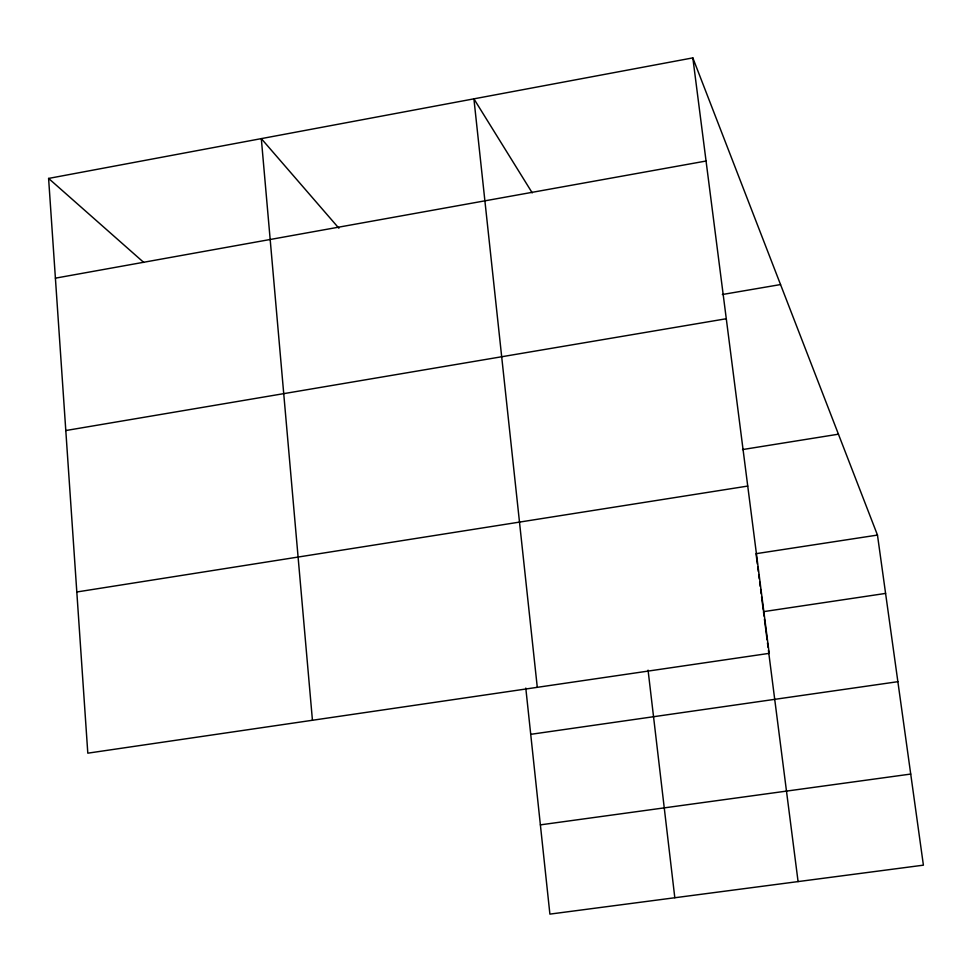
<?xml version="1.0" encoding="UTF-8"?>
<svg xmlns="http://www.w3.org/2000/svg" width="972" height="972" viewBox="0 0 972 972"><rect width="100%" height="100%" fill="white"/><g stroke="black" fill="none" stroke-linecap="round" stroke-linejoin="round"><path stroke-width="1.46" d="M692.829 57.883L769.192 653.354L87.808 753.178L48.6 178.423L692.829 57.883L877.473 535.074L923.4 865.165L549.897 914.117L525.791 688.079M55.404 278.162L706.049 161.024M722.354 294.516L780.54 284.565M65.804 430.535L726.278 318.743M742.535 449.574L838.435 434.192M76.812 591.984L747.735 486.073M877.473 535.074L756.034 553.688L757.37 564.088M885.589 593.418L763.47 611.655L764.041 616.114M530.724 734.334L897.873 681.688M540.383 824.864L910.728 774.064M48.6 178.423L143.759 262.44M338.888 228.226L261.31 138.619L312.437 720.264M532.231 192.869L473.911 98.852L537.285 687.326M757.759 567.065L758.33 571.524M758.707 574.501L759.278 578.96M759.654 581.924L760.226 586.383M760.614 589.36L761.185 593.819M761.562 596.796L763.275 610.173M764.429 619.091L767.09 639.892M767.467 642.869L768.05 647.328M768.427 650.292L798.085 881.592M648.069 670.158L674.811 897.739"/></g></svg>
